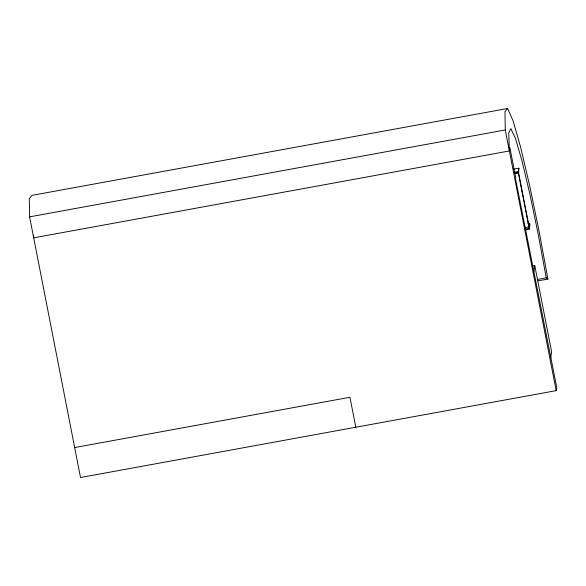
<?xml version="1.0" encoding="UTF-8"?>
<svg xmlns="http://www.w3.org/2000/svg" width="586" height="586" viewBox="0 0 586 586"><rect width="100%" height="100%" fill="white"/><g stroke="black" fill="none" stroke-linecap="round" stroke-linejoin="round"><path stroke-width="0.88" d="M33.6 235.14L33.695 237.835L509.366 150.954L509.879 147.606L515.731 177.565L515.541 178.767L556.7 387.287L556.187 390.635L80.516 477.517L29.6 216.864L29.3 198.573L31.981 195.365L507.652 108.483L513.036 120.687L520.58 147.064L529.517 184.942L538.944 230.481L547.903 279.068L538.014 280.877M525.715 229.815L529.319 229.155L518.229 172.401L518.874 168.182L513.475 169.164M527.869 223.764L529.671 223.434L529.151 226.811L524.653 227.632M529.319 229.155L529.964 224.929L529.671 223.434M533.773 272.065L534.762 265.568L532.066 266.059M550.628 358.354L551.624 351.856L534.762 265.568M507.652 108.483L504.971 111.684L505.264 129.982L556.187 390.635M29.6 216.864L505.264 129.982M513.863 172.379L518.361 171.559L529.444 228.306L524.946 229.133M514.633 173.06L518.229 172.401M515.05 173.712L518.654 173.06L518.874 168.182M537.259 279.5L546.247 277.859L547.903 279.068M74.664 447.558L349.945 397.279L355.797 427.238M546.247 277.859L538.3 234.693L529.927 194.303L522.016 160.989L515.416 138.281L510.831 128.605L508.736 132.978L509.366 150.954"/></g></svg>
